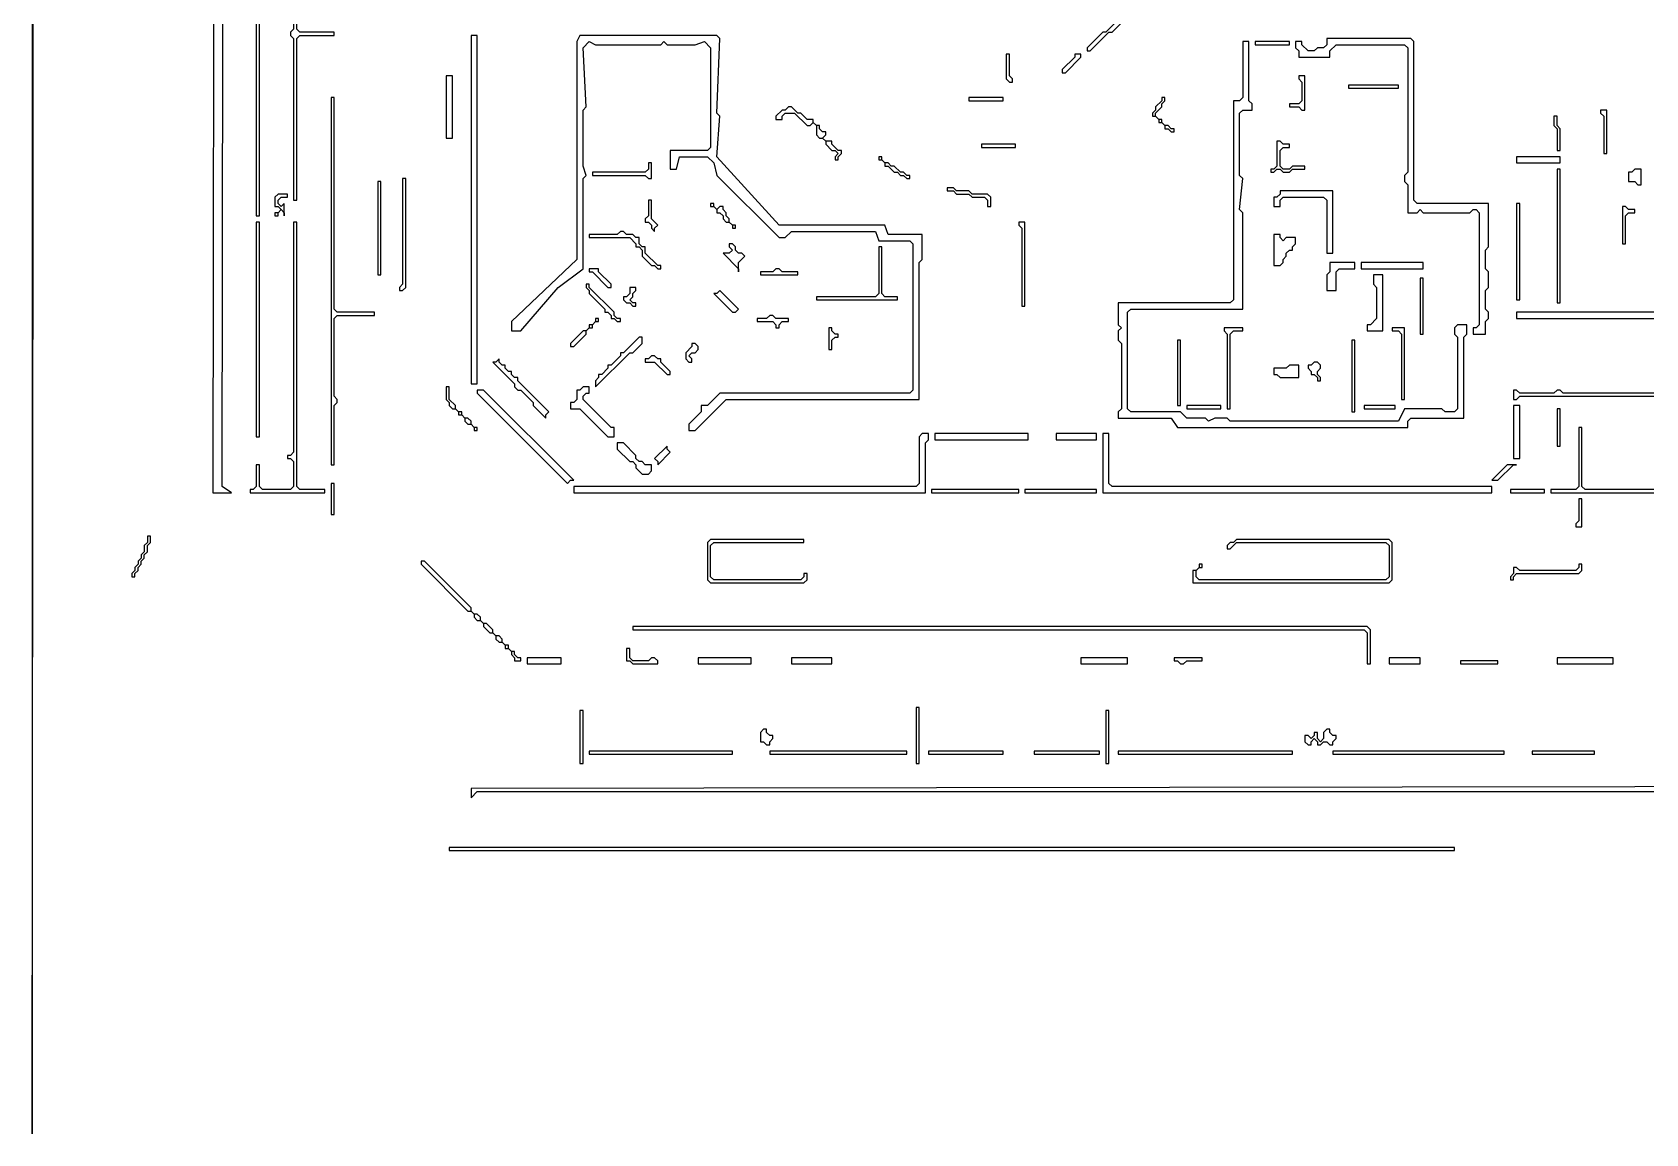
# Model space of a CAD drawing. Header units: metres. Extents: x 0 to 1023, y 1 to 1024.
# Drawn here: x 0 to 518, y 1 to 355 of the extents above; entities that cross this region are included whole.
import ezdxf

# ---------------------------------------------------------------- set-up
doc = ezdxf.new("R2010")
doc.units = ezdxf.units.M
doc.layers.add('A-DETAIL', color=2, linetype='Continuous')
doc.layers.add('A-WALL', color=1, linetype='Continuous')

msp = doc.modelspace()

# ---------------------------------------------------------------- linework, layer by layer
at = {"layer": 'A-DETAIL'}
for points in [[(59, 873), (58, 207), (64, 207), (61, 209), (62, 871), (72, 870), (72, 770), (73, 870), (84, 870), (84, 492), (85, 706), (99, 707), (85, 709), (85, 830), (99, 831), (97, 859), (96, 833), (85, 833), (85, 870), (96, 871), (98, 866), (98, 872), (59, 873)], [(84, 384), (84, 356), (83, 355), (83, 354), (84, 353), (84, 301), (85, 301), (85, 353), (86, 354), (97, 354), (97, 355), (86, 355), (85, 356), (85, 384), (84, 384)], [(72, 380), (72, 296), (73, 296), (73, 380), (72, 380)], [(352, 361), (351, 361), (345, 355), (344, 355), (339, 350), (339, 349), (340, 349), (346, 355), (347, 355), (352, 360), (352, 361)], [(313, 348), (313, 340), (314, 339), (315, 339), (315, 340), (314, 341), (314, 348), (313, 348)], [(337, 348), (335, 348), (335, 347), (331, 343), (331, 342), (332, 342), (337, 347), (337, 348)], [(393, 352), (393, 351), (404, 351), (404, 352), (393, 352)], [(407, 341), (407, 340), (408, 339), (408, 333), (407, 332), (404, 332), (404, 331), (407, 331), (408, 330), (409, 330), (409, 341), (407, 341)], [(423, 338), (423, 337), (439, 337), (439, 338), (423, 338)], [(96, 334), (96, 216), (97, 216), (97, 235), (98, 236), (98, 237), (97, 238), (97, 263), (98, 264), (110, 264), (110, 265), (98, 265), (97, 266), (97, 334), (96, 334)], [(301, 334), (301, 333), (312, 333), (312, 334), (301, 334)], [(363, 334), (363, 333), (361, 331), (361, 330), (360, 329), (360, 328), (361, 328), (362, 327), (362, 326), (363, 326), (364, 325), (364, 324), (365, 324), (366, 323), (367, 323), (367, 324), (366, 324), (365, 325), (364, 325), (363, 326), (363, 327), (362, 327), (361, 328), (361, 329), (363, 331), (363, 332), (364, 333), (364, 334), (363, 334)], [(239, 328), (239, 327), (241, 327), (241, 328), (242, 329), (245, 329), (249, 325), (250, 325), (251, 326), (252, 325), (252, 322), (253, 321), (254, 321), (255, 320), (255, 319), (257, 317), (258, 317), (259, 316), (258, 315), (258, 314), (259, 314), (259, 315), (260, 316), (260, 317), (259, 317), (257, 319), (257, 320), (255, 320), (254, 321), (255, 322), (255, 323), (254, 323), (253, 324), (253, 325), (252, 325), (251, 326), (251, 327), (249, 327), (247, 329), (246, 329), (244, 331), (243, 331), (242, 330), (241, 330), (239, 328)], [(489, 328), (489, 325), (490, 324), (490, 317), (491, 317), (491, 324), (490, 325), (490, 328), (489, 328)], [(504, 330), (504, 329), (505, 328), (505, 316), (506, 316), (506, 330), (504, 330)], [(305, 319), (305, 318), (316, 318), (316, 319), (305, 319)], [(400, 320), (400, 312), (399, 311), (398, 311), (398, 310), (399, 310), (400, 311), (401, 311), (402, 310), (404, 310), (405, 311), (409, 311), (409, 312), (405, 312), (404, 311), (402, 311), (401, 312), (401, 317), (402, 318), (404, 318), (404, 319), (402, 319), (401, 320), (400, 320)], [(199, 313), (198, 313), (198, 311), (197, 310), (180, 310), (180, 309), (197, 309), (198, 308), (199, 308), (199, 313)], [(272, 315), (272, 314), (273, 314), (274, 313), (274, 312), (275, 312), (277, 310), (278, 310), (279, 309), (280, 309), (281, 308), (282, 308), (282, 309), (281, 309), (280, 310), (279, 310), (277, 312), (276, 312), (275, 313), (274, 313), (273, 314), (273, 315), (272, 315)], [(111, 307), (111, 277), (112, 277), (112, 307), (111, 307)], [(120, 308), (119, 308), (119, 274), (118, 273), (118, 272), (119, 272), (120, 273), (120, 308)], [(490, 311), (490, 268), (491, 268), (491, 311), (490, 311)], [(513, 310), (513, 307), (515, 307), (516, 306), (517, 306), (517, 311), (515, 311), (514, 310), (513, 310)], [(79, 303), (78, 302), (78, 299), (79, 299), (80, 298), (79, 297), (78, 297), (78, 296), (79, 296), (79, 297), (80, 298), (81, 297), (81, 296), (81, 300), (80, 299), (79, 300), (79, 301), (80, 302), (82, 302), (82, 303), (79, 303)], [(198, 301), (198, 296), (197, 295), (197, 294), (198, 294), (199, 293), (199, 292), (200, 291), (200, 292), (201, 293), (199, 295), (199, 301), (198, 301)], [(294, 305), (294, 304), (296, 304), (297, 303), (301, 303), (302, 302), (306, 302), (307, 301), (307, 299), (308, 299), (308, 302), (307, 303), (302, 303), (301, 304), (297, 304), (296, 305), (294, 305)], [(218, 300), (218, 299), (219, 299), (220, 298), (220, 297), (221, 297), (222, 296), (222, 295), (223, 294), (224, 294), (225, 293), (225, 292), (226, 292), (226, 293), (225, 293), (224, 294), (224, 295), (223, 296), (223, 297), (222, 298), (222, 299), (221, 299), (220, 298), (219, 299), (219, 300), (218, 300)], [(477, 300), (477, 269), (478, 269), (478, 300), (477, 300)], [(511, 299), (511, 287), (512, 287), (512, 296), (513, 297), (515, 297), (515, 298), (513, 298), (512, 299), (511, 299)], [(85, 294), (84, 294), (84, 220), (83, 219), (82, 219), (82, 218), (83, 218), (84, 217), (84, 209), (83, 208), (74, 208), (73, 209), (73, 216), (72, 216), (72, 209), (71, 208), (70, 208), (70, 207), (94, 207), (94, 208), (86, 208), (85, 209), (85, 294)], [(72, 294), (72, 225), (73, 225), (73, 294), (72, 294)], [(179, 290), (179, 289), (192, 289), (194, 287), (194, 286), (195, 286), (196, 285), (196, 283), (199, 280), (200, 280), (201, 279), (202, 279), (202, 280), (201, 280), (197, 284), (197, 286), (196, 286), (195, 287), (195, 289), (194, 289), (193, 290), (191, 290), (190, 291), (189, 291), (188, 290), (179, 290)], [(317, 294), (317, 293), (318, 292), (318, 267), (319, 267), (319, 294), (317, 294)], [(224, 287), (224, 286), (225, 285), (224, 284), (222, 284), (227, 279), (227, 278), (227, 281), (229, 283), (228, 284), (227, 284), (226, 285), (226, 286), (225, 287), (224, 287)], [(273, 286), (272, 286), (272, 271), (271, 270), (252, 270), (252, 269), (278, 269), (278, 270), (274, 270), (273, 271), (273, 286)], [(179, 279), (179, 278), (180, 278), (185, 273), (186, 273), (186, 274), (182, 278), (182, 279), (179, 279)], [(234, 278), (234, 277), (246, 277), (246, 278), (241, 278), (240, 279), (239, 279), (238, 278), (234, 278)], [(446, 276), (446, 258), (447, 258), (447, 276), (446, 276)], [(178, 274), (178, 273), (179, 272), (179, 271), (184, 266), (184, 265), (185, 265), (186, 264), (186, 263), (187, 263), (188, 262), (189, 262), (189, 263), (188, 263), (187, 264), (187, 265), (179, 273), (179, 274), (178, 274)], [(192, 273), (192, 271), (191, 270), (190, 270), (190, 269), (191, 268), (192, 268), (193, 267), (194, 267), (194, 268), (193, 268), (192, 269), (193, 270), (193, 271), (194, 272), (194, 273), (192, 273)], [(219, 271), (225, 265), (226, 265), (227, 266), (221, 272), (220, 271), (219, 271)], [(182, 263), (181, 263), (181, 262), (180, 261), (179, 261), (179, 260), (178, 259), (177, 259), (173, 255), (173, 254), (174, 254), (178, 258), (178, 259), (179, 260), (180, 260), (180, 261), (181, 262), (182, 262), (182, 263)], [(233, 263), (233, 262), (238, 262), (239, 261), (239, 260), (240, 260), (240, 261), (241, 262), (243, 262), (243, 263), (239, 263), (238, 264), (237, 264), (236, 263), (233, 263)], [(256, 260), (256, 253), (257, 253), (257, 256), (258, 257), (259, 257), (259, 258), (258, 258), (257, 259), (257, 260), (256, 260)], [(389, 260), (383, 260), (383, 259), (384, 258), (384, 234), (385, 234), (385, 258), (386, 259), (389, 259), (389, 260)], [(437, 260), (437, 259), (439, 259), (440, 258), (440, 237), (441, 237), (441, 260), (437, 260)], [(196, 257), (195, 257), (190, 252), (189, 252), (189, 251), (186, 248), (185, 248), (185, 247), (183, 245), (182, 245), (182, 244), (181, 243), (181, 241), (192, 252), (193, 252), (196, 255), (196, 257)], [(213, 255), (212, 255), (212, 254), (210, 252), (210, 250), (211, 249), (212, 249), (212, 250), (211, 251), (212, 252), (213, 252), (214, 253), (214, 254), (213, 255)], [(368, 256), (368, 235), (369, 235), (369, 256), (368, 256)], [(424, 256), (424, 233), (425, 233), (425, 256), (424, 256)], [(148, 249), (155, 242), (155, 241), (156, 240), (157, 240), (161, 236), (161, 235), (165, 231), (165, 232), (166, 233), (156, 243), (156, 244), (155, 244), (154, 245), (154, 246), (153, 246), (152, 247), (152, 248), (151, 248), (150, 249), (150, 250), (149, 249), (148, 249)], [(197, 250), (197, 249), (200, 249), (204, 245), (205, 245), (205, 246), (202, 249), (202, 250), (201, 250), (200, 251), (199, 251), (198, 250), (197, 250)], [(410, 248), (410, 247), (411, 246), (411, 245), (412, 245), (413, 244), (413, 243), (414, 243), (414, 244), (413, 245), (413, 246), (414, 247), (414, 248), (413, 249), (412, 249), (411, 248), (410, 248)], [(133, 241), (133, 237), (134, 236), (134, 235), (135, 234), (136, 234), (137, 233), (137, 232), (138, 232), (139, 231), (139, 230), (140, 229), (141, 229), (142, 228), (142, 227), (143, 227), (143, 228), (142, 228), (141, 229), (141, 230), (140, 231), (139, 231), (138, 232), (138, 233), (137, 233), (136, 234), (136, 235), (134, 237), (134, 241), (133, 241)], [(143, 240), (143, 239), (172, 210), (173, 211), (174, 211), (145, 240), (143, 240)], [(476, 240), (476, 237), (477, 237), (478, 238), (539, 238), (539, 239), (532, 239), (531, 240), (530, 240), (529, 239), (492, 239), (491, 240), (490, 240), (489, 239), (478, 239), (477, 240), (476, 240)], [(371, 235), (371, 234), (382, 234), (382, 235), (371, 235)], [(428, 235), (428, 234), (438, 234), (438, 235), (428, 235)], [(490, 234), (490, 222), (491, 222), (491, 234), (490, 234)], [(488, 208), (488, 207), (553, 207), (553, 208), (543, 208), (542, 209), (541, 209), (540, 208), (499, 208), (498, 209), (498, 228), (497, 228), (497, 209), (496, 208), (488, 208)], [(204, 222), (200, 218), (201, 217), (201, 216), (205, 220), (204, 221), (204, 222)], [(477, 216), (474, 216), (469, 211), (471, 211), (476, 216), (477, 216)], [(96, 210), (96, 200), (97, 200), (97, 210), (96, 210)], [(289, 208), (289, 207), (317, 207), (317, 208), (289, 208)], [(319, 208), (319, 207), (342, 207), (342, 208), (319, 208)], [(475, 208), (475, 207), (486, 207), (486, 208), (475, 208)], [(498, 205), (497, 205), (497, 198), (496, 197), (496, 196), (498, 196), (498, 205)], [(38, 193), (37, 193), (37, 191), (36, 190), (36, 188), (35, 187), (35, 186), (34, 185), (34, 184), (33, 183), (33, 182), (32, 181), (32, 180), (33, 180), (33, 181), (34, 182), (34, 183), (35, 184), (35, 185), (36, 186), (36, 187), (37, 188), (37, 190), (38, 191), (38, 193)], [(217, 191), (217, 179), (218, 178), (248, 178), (249, 179), (249, 181), (248, 181), (248, 180), (247, 179), (219, 179), (218, 180), (218, 190), (219, 191), (248, 191), (248, 192), (218, 192), (217, 191)], [(373, 182), (373, 178), (436, 178), (437, 179), (437, 191), (436, 192), (387, 192), (386, 191), (385, 191), (384, 190), (384, 189), (385, 189), (387, 191), (435, 191), (436, 190), (436, 180), (435, 179), (375, 179), (374, 180), (374, 182), (375, 183), (376, 183), (376, 184), (375, 184), (375, 183), (374, 182), (373, 182)], [(125, 185), (125, 184), (140, 169), (141, 169), (142, 168), (142, 167), (143, 166), (144, 166), (145, 165), (145, 164), (147, 162), (148, 162), (149, 161), (149, 160), (150, 159), (151, 159), (152, 158), (152, 157), (153, 157), (154, 156), (154, 155), (155, 154), (155, 153), (157, 153), (157, 154), (156, 154), (155, 155), (155, 156), (154, 156), (153, 157), (153, 158), (152, 158), (151, 159), (151, 160), (150, 161), (149, 161), (148, 162), (148, 163), (146, 165), (145, 165), (144, 166), (144, 167), (143, 168), (142, 168), (141, 169), (141, 170), (126, 185), (125, 185)], [(498, 184), (497, 184), (497, 183), (496, 182), (478, 182), (477, 183), (476, 183), (476, 181), (475, 180), (475, 179), (476, 179), (476, 180), (477, 181), (497, 181), (498, 182), (498, 184)], [(193, 164), (193, 163), (428, 163), (429, 162), (429, 152), (430, 152), (430, 163), (429, 164), (193, 164)], [(191, 157), (191, 153), (192, 153), (193, 152), (201, 152), (201, 153), (200, 154), (199, 154), (198, 153), (193, 153), (192, 154), (192, 157), (191, 157)], [(367, 154), (367, 153), (368, 153), (369, 152), (370, 152), (371, 153), (376, 153), (376, 154), (367, 154)], [(459, 153), (459, 152), (471, 152), (471, 153), (459, 153)], [(176, 137), (176, 120), (177, 120), (177, 137), (176, 137)], [(284, 138), (284, 120), (285, 120), (285, 138), (284, 138)], [(345, 137), (345, 120), (346, 120), (346, 137), (345, 137)], [(235, 131), (234, 130), (234, 127), (235, 127), (236, 126), (237, 126), (237, 127), (238, 128), (238, 129), (237, 129), (236, 130), (236, 131), (235, 131)], [(419, 129), (418, 129), (417, 130), (417, 131), (416, 131), (415, 130), (415, 128), (414, 127), (413, 128), (413, 130), (412, 130), (412, 129), (411, 128), (410, 129), (409, 129), (409, 127), (410, 126), (411, 126), (411, 127), (412, 128), (413, 127), (413, 126), (414, 126), (415, 127), (416, 127), (417, 126), (418, 126), (418, 127), (419, 128), (419, 129)], [(179, 124), (179, 123), (225, 123), (225, 124), (179, 124)], [(237, 124), (237, 123), (281, 123), (281, 124), (237, 124)], [(288, 124), (288, 123), (312, 123), (312, 124), (288, 124)], [(322, 124), (322, 123), (343, 123), (343, 124), (322, 124)], [(349, 124), (349, 123), (405, 123), (405, 124), (349, 124)], [(418, 124), (418, 123), (473, 123), (473, 124), (418, 124)], [(482, 124), (482, 123), (502, 123), (502, 124), (482, 124)], [(889, 113), (141, 112), (141, 109), (143, 111), (888, 111), (889, 113)], [(134, 93), (134, 92), (457, 92), (457, 93), (134, 93)]]:
    msp.add_lwpolyline(points, dxfattribs=at)
at = {"layer": 'A-WALL'}
for points in [[(1023, 1024), (0, 1024), (0, 1), (1, 1022), (1023, 1024)], [(141, 354), (141, 242), (143, 242), (143, 354), (141, 354)], [(176, 354), (175, 352), (175, 282), (154, 262), (154, 259), (157, 259), (169, 273), (177, 279), (177, 308), (178, 309), (177, 312), (177, 330), (178, 331), (177, 350), (179, 352), (181, 351), (202, 351), (203, 352), (204, 351), (213, 351), (216, 352), (218, 350), (218, 318), (217, 317), (205, 317), (205, 311), (207, 311), (208, 315), (217, 315), (219, 313), (220, 309), (240, 289), (242, 289), (244, 291), (271, 291), (272, 288), (282, 288), (283, 287), (283, 240), (282, 239), (221, 239), (217, 235), (215, 235), (215, 233), (211, 229), (211, 227), (213, 227), (223, 237), (285, 237), (285, 281), (286, 282), (286, 290), (275, 290), (274, 293), (240, 293), (220, 315), (221, 328), (220, 329), (221, 353), (220, 354), (176, 354)], [(406, 352), (406, 350), (407, 349), (407, 347), (417, 347), (417, 349), (419, 351), (441, 351), (442, 350), (442, 310), (441, 309), (441, 307), (442, 306), (442, 297), (445, 297), (446, 298), (447, 297), (462, 297), (463, 298), (464, 298), (465, 297), (465, 261), (464, 260), (463, 260), (463, 258), (467, 258), (467, 262), (468, 263), (468, 265), (467, 266), (467, 272), (468, 273), (468, 278), (467, 279), (467, 285), (468, 286), (468, 300), (445, 300), (444, 301), (444, 352), (443, 353), (416, 353), (416, 351), (415, 350), (413, 350), (412, 349), (410, 349), (408, 351), (408, 352), (406, 352)], [(389, 352), (389, 334), (388, 333), (386, 333), (386, 269), (385, 268), (349, 268), (349, 261), (350, 260), (349, 259), (349, 256), (350, 255), (350, 234), (349, 233), (349, 231), (366, 231), (368, 228), (442, 228), (442, 230), (443, 231), (460, 231), (460, 257), (461, 258), (461, 261), (458, 261), (457, 260), (457, 258), (458, 257), (458, 234), (457, 233), (454, 233), (453, 234), (441, 234), (439, 230), (385, 230), (384, 231), (380, 231), (378, 230), (377, 231), (371, 231), (369, 233), (353, 233), (352, 234), (352, 265), (353, 266), (389, 266), (389, 297), (388, 298), (389, 308), (388, 309), (388, 329), (389, 330), (392, 330), (392, 332), (391, 333), (391, 352), (389, 352)], [(133, 341), (133, 321), (135, 321), (135, 341), (133, 341)], [(477, 315), (477, 313), (491, 313), (491, 315), (477, 315)], [(401, 304), (401, 303), (400, 302), (399, 302), (399, 299), (401, 299), (401, 301), (402, 302), (415, 302), (416, 301), (416, 284), (418, 284), (418, 304), (401, 304)], [(406, 289), (403, 289), (402, 288), (401, 289), (401, 290), (399, 290), (399, 280), (401, 280), (402, 281), (402, 282), (403, 283), (403, 284), (404, 285), (405, 285), (405, 286), (406, 287), (406, 289)], [(425, 281), (417, 281), (417, 278), (416, 277), (416, 272), (419, 272), (419, 278), (420, 279), (425, 279), (425, 281)], [(427, 281), (427, 279), (447, 279), (447, 281), (427, 281)], [(431, 277), (431, 274), (432, 273), (432, 263), (430, 261), (429, 261), (429, 259), (434, 259), (434, 277), (431, 277)], [(477, 265), (477, 263), (539, 263), (539, 265), (477, 265)], [(407, 248), (404, 248), (403, 247), (399, 247), (399, 245), (400, 245), (401, 244), (407, 244), (407, 248)], [(175, 240), (175, 237), (174, 236), (173, 236), (173, 234), (176, 234), (185, 225), (187, 225), (187, 228), (186, 228), (177, 237), (177, 238), (178, 239), (179, 239), (179, 241), (177, 241), (176, 240), (175, 240)], [(476, 235), (476, 218), (478, 218), (478, 235), (476, 235)], [(288, 226), (286, 226), (285, 225), (285, 210), (284, 209), (174, 209), (174, 207), (287, 207), (287, 223), (288, 224), (288, 226)], [(188, 223), (188, 221), (192, 217), (193, 217), (194, 216), (194, 215), (196, 213), (198, 213), (199, 214), (199, 216), (197, 216), (196, 217), (195, 217), (194, 218), (194, 219), (190, 223), (188, 223)], [(290, 226), (290, 224), (320, 224), (320, 226), (290, 226)], [(329, 226), (329, 224), (342, 224), (342, 226), (329, 226)], [(344, 226), (344, 207), (469, 207), (469, 209), (347, 209), (346, 210), (346, 226), (344, 226)], [(159, 154), (159, 152), (170, 152), (170, 154), (159, 154)], [(214, 154), (214, 152), (231, 152), (231, 154), (214, 154)], [(244, 154), (244, 152), (257, 152), (257, 154), (244, 154)], [(337, 154), (337, 152), (352, 152), (352, 154), (337, 154)], [(436, 154), (436, 152), (446, 152), (446, 154), (436, 154)], [(490, 154), (490, 152), (508, 152), (508, 154), (490, 154)]]:
    msp.add_lwpolyline(points, dxfattribs=at)

doc.saveas('drawing.dxf')
